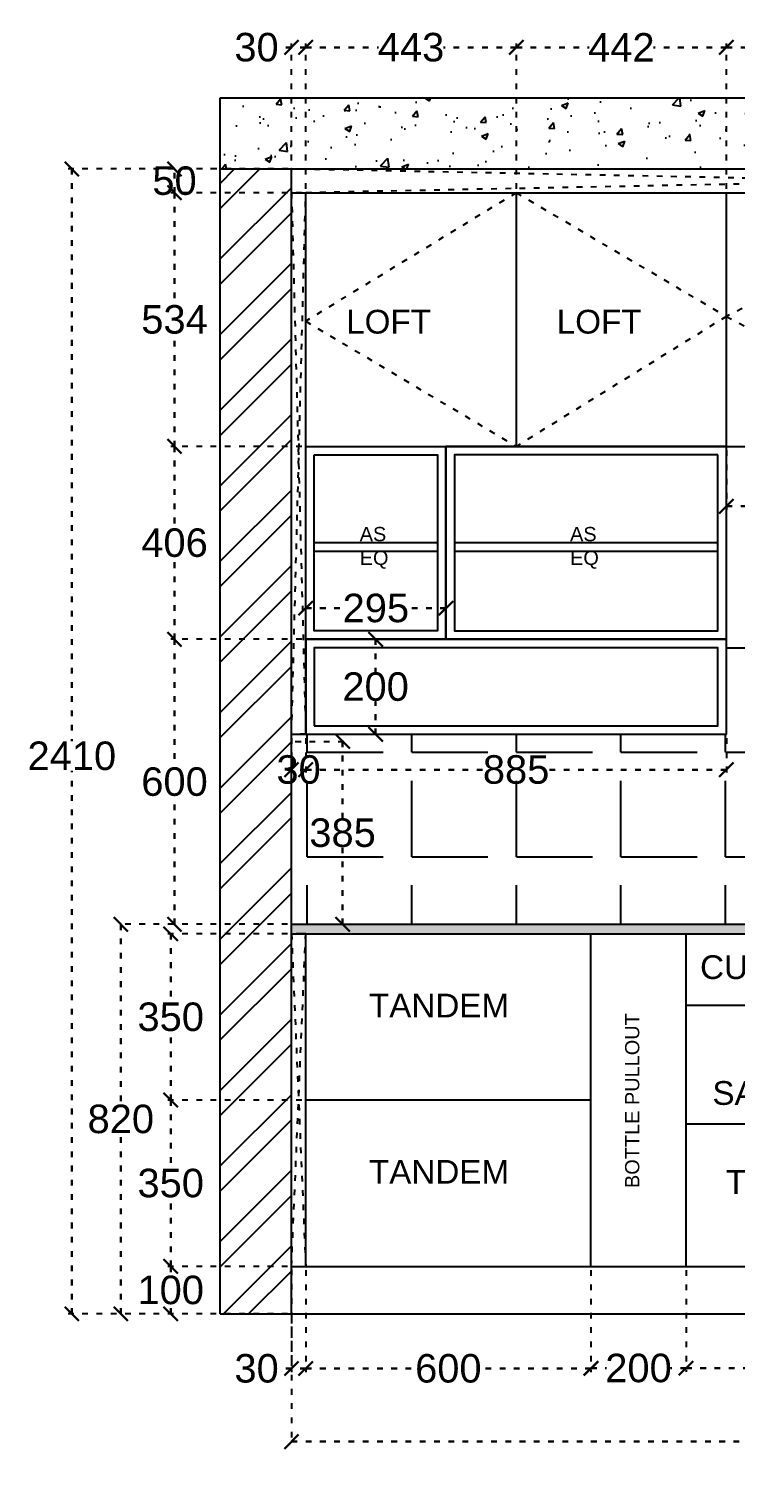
# Model space of a CAD drawing. Header units: millimetres. Extents: x 220712 to 1505573, y -354410 to 241923.
# Drawn here: x 274303 to 275789, y 119950 to 122963 of the extents above; entities that cross this region are included whole.
import ezdxf

# ---------------------------------------------------------------- set-up
doc = ezdxf.new("R2010")
doc.units = ezdxf.units.MM
doc.header["$MEASUREMENT"] = 0
doc.linetypes.add('ACAD_ISO03W100', pattern=[30, 12, -18])
doc.layers.add('Walls', color=253, linetype='Continuous')
doc.layers.add('Words', color=7, linetype='Continuous')
doc.styles.get("Standard").update_dxf_attribs({"font": 'arial.ttf'})
doc.dimstyles.get("Standard").update_dxf_attribs({"dimtxt": 60, "dimasz": 30, "dimexe": 7.75, "dimexo": 8.13, "dimgap": 0.63, "dimtad": 0, "dimtih": 1, "dimtoh": 1, "dimdec": 0, "dimzin": 0, "dimtxsty": 'Standard', "dimblk": 'OBLIQUE', "dimcen": 2.25, "dimclrd": 1, "dimclre": 1, "dimclrt": 1, "dimadec": 0, "dimazin": 0, "dimtfac": 1, "dimtdec": 0, "dimtofl": 0, "dimtmove": 0, "dimatfit": 3, "dimfxl": 1, "dimtolj": 1, "dimtzin": 0, "dimlwd": 30, "dimarcsym": 0})

# ---------------------------------------------------------------- blocks, each defined once
blk = doc.blocks.new('_Oblique')
at = {"color": 0, "linetype": 'ByBlock', "lineweight": -2}
blk.add_line((-0.5, -0.5), (0.5, 0.5), dxfattribs=at)
blk = doc.blocks.new('*D543')
at = {"layer": 'Defpoints', "color": 0, "linetype": 'ACAD_ISO03W100', "transparency": 16777216}
for p in [(274393.5, 122668), (274705.5, 122668), (274705.5, 120258)]:
    blk.add_point(p, dxfattribs=at)
at = {"layer": 'Walls', "color": 1, "linetype": 'ACAD_ISO03W100', "lineweight": -2, "transparency": 16777216}
for p, q in [((274697.4, 122668), (274385.8, 122668)), ((274697.4, 120258), (274385.8, 120258))]:
    blk.add_line(p, q, dxfattribs=at)
at = {"layer": 'Walls', "color": 1, "linetype": 'ACAD_ISO03W100', "lineweight": 30, "transparency": 16777216}
for p, q in [((274393.5, 122668), (274393.5, 121463.6)), ((274393.5, 120258), (274393.5, 121401.1))]:
    blk.add_line(p, q, dxfattribs=at)
at = {"layer": 'Walls', "color": 1, "linetype": 'ACAD_ISO03W100', "lineweight": 30, "transparency": 16777216, "xscale": 30, "yscale": 30, "zscale": 30}
for p, rotation in [((274393.5, 122668), 90), ((274393.5, 120258), 270)]:
    blk.add_blockref('_Oblique', p, dxfattribs=dict(at, rotation=rotation))
at = {"layer": 'Walls', "color": 1, "linetype": 'ACAD_ISO03W100', "transparency": 16777216, "insert": (274393.5, 121432.4), "char_height": 60, "attachment_point": 5}
blk.add_mtext('\\A1;2410', dxfattribs=at)
blk = doc.blocks.new('*D557')
at = {"layer": 'Defpoints', "color": 0, "linetype": 'ACAD_ISO03W100', "transparency": 16777216}
for p in [(274855.6, 120359.3), (274885.5, 120358), (274855.6, 120143)]:
    blk.add_point(p, dxfattribs=at)
at = {"layer": 'Walls', "color": 1, "linetype": 'ACAD_ISO03W100', "lineweight": -2, "transparency": 16777216}
for p, q in [((274855.6, 120351.2), (274855.6, 120135.2)), ((274885.5, 120349.9), (274885.5, 120135.2))]:
    blk.add_line(p, q, dxfattribs=at)
at = {"layer": 'Walls', "color": 1, "linetype": 'ACAD_ISO03W100', "lineweight": 30, "transparency": 16777216}
for p, q in [((274855.6, 120143), (274825.6, 120143)), ((274885.5, 120143), (274855.6, 120143))]:
    blk.add_line(p, q, dxfattribs=at)
at = {"layer": 'Walls', "color": 1, "linetype": 'ACAD_ISO03W100', "lineweight": 30, "transparency": 16777216, "xscale": 30, "yscale": 30, "zscale": 30, "rotation": 180}
blk.add_blockref('_Oblique', (274855.6, 120143), dxfattribs=at)
at = {"layer": 'Walls', "color": 1, "linetype": 'ACAD_ISO03W100', "lineweight": 30, "transparency": 16777216, "xscale": 30, "yscale": 30, "zscale": 30}
blk.add_blockref('_Oblique', (274885.5, 120143), dxfattribs=at)
at = {"layer": 'Walls', "color": 1, "linetype": 'ACAD_ISO03W100', "transparency": 16777216, "insert": (274782.1, 120143), "char_height": 60, "attachment_point": 5}
blk.add_mtext('\\A1;30', dxfattribs=at)
blk = doc.blocks.new('*D558')
at = {"layer": 'Defpoints', "color": 0, "linetype": 'ACAD_ISO03W100', "transparency": 16777216}
for p in [(274885.5, 120358), (275485.5, 120358), (275485.5, 120143)]:
    blk.add_point(p, dxfattribs=at)
at = {"layer": 'Walls', "color": 1, "linetype": 'ACAD_ISO03W100', "lineweight": -2, "transparency": 16777216}
for p, q in [((274885.5, 120349.9), (274885.5, 120135.2)), ((275485.5, 120349.9), (275485.5, 120135.2))]:
    blk.add_line(p, q, dxfattribs=at)
at = {"layer": 'Walls', "color": 1, "linetype": 'ACAD_ISO03W100', "lineweight": 30, "transparency": 16777216}
for p, q in [((274885.5, 120143), (275118.5, 120143)), ((275485.5, 120143), (275252.5, 120143))]:
    blk.add_line(p, q, dxfattribs=at)
at = {"layer": 'Walls', "color": 1, "linetype": 'ACAD_ISO03W100', "lineweight": 30, "transparency": 16777216, "xscale": 30, "yscale": 30, "zscale": 30, "rotation": 180}
blk.add_blockref('_Oblique', (274885.5, 120143), dxfattribs=at)
at = {"layer": 'Walls', "color": 1, "linetype": 'ACAD_ISO03W100', "lineweight": 30, "transparency": 16777216, "xscale": 30, "yscale": 30, "zscale": 30}
blk.add_blockref('_Oblique', (275485.5, 120143), dxfattribs=at)
at = {"layer": 'Walls', "color": 1, "linetype": 'ACAD_ISO03W100', "transparency": 16777216, "insert": (275185.5, 120143), "char_height": 60, "attachment_point": 5}
blk.add_mtext('\\A1;600', dxfattribs=at)
blk = doc.blocks.new('*D559')
at = {"layer": 'Defpoints', "color": 0, "linetype": 'ACAD_ISO03W100', "transparency": 16777216}
for p in [(275485.5, 120358), (275685.5, 120358), (275685.5, 120143.7)]:
    blk.add_point(p, dxfattribs=at)
at = {"layer": 'Walls', "color": 1, "linetype": 'ACAD_ISO03W100', "lineweight": -2, "transparency": 16777216}
for p, q in [((275485.5, 120349.9), (275485.5, 120136)), ((275685.5, 120349.9), (275685.5, 120136))]:
    blk.add_line(p, q, dxfattribs=at)
at = {"layer": 'Walls', "color": 1, "linetype": 'ACAD_ISO03W100', "lineweight": 30, "transparency": 16777216}
for p, q in [((275485.5, 120143.7), (275518.2, 120143.7)), ((275685.5, 120143.7), (275652.8, 120143.7))]:
    blk.add_line(p, q, dxfattribs=at)
at = {"layer": 'Walls', "color": 1, "linetype": 'ACAD_ISO03W100', "lineweight": 30, "transparency": 16777216, "xscale": 30, "yscale": 30, "zscale": 30, "rotation": 180}
blk.add_blockref('_Oblique', (275485.5, 120143.7), dxfattribs=at)
at = {"layer": 'Walls', "color": 1, "linetype": 'ACAD_ISO03W100', "lineweight": 30, "transparency": 16777216, "xscale": 30, "yscale": 30, "zscale": 30}
blk.add_blockref('_Oblique', (275685.5, 120143.7), dxfattribs=at)
at = {"layer": 'Walls', "color": 1, "linetype": 'ACAD_ISO03W100', "transparency": 16777216, "insert": (275585.5, 120143.7), "char_height": 60, "attachment_point": 5}
blk.add_mtext('\\A1;200', dxfattribs=at)
blk = doc.blocks.new('*D552')
at = {"layer": 'Defpoints', "color": 0, "linetype": 'ACAD_ISO03W100', "transparency": 16777216}
for p in [(275685.5, 120358), (276285.5, 120358), (275685.5, 120143.7)]:
    blk.add_point(p, dxfattribs=at)
at = {"layer": 'Walls', "color": 1, "linetype": 'ACAD_ISO03W100', "lineweight": -2, "transparency": 16777216}
for p, q in [((275685.5, 120349.9), (275685.5, 120136)), ((276285.5, 120349.9), (276285.5, 120136))]:
    blk.add_line(p, q, dxfattribs=at)
at = {"layer": 'Walls', "color": 1, "linetype": 'ACAD_ISO03W100', "lineweight": 30, "transparency": 16777216}
for p, q in [((275685.5, 120143.7), (275918.5, 120143.7)), ((276285.5, 120143.7), (276052.5, 120143.7))]:
    blk.add_line(p, q, dxfattribs=at)
at = {"layer": 'Walls', "color": 1, "linetype": 'ACAD_ISO03W100', "lineweight": 30, "transparency": 16777216, "xscale": 30, "yscale": 30, "zscale": 30, "rotation": 180}
blk.add_blockref('_Oblique', (275685.5, 120143.7), dxfattribs=at)
at = {"layer": 'Walls', "color": 1, "linetype": 'ACAD_ISO03W100', "lineweight": 30, "transparency": 16777216, "xscale": 30, "yscale": 30, "zscale": 30}
blk.add_blockref('_Oblique', (276285.5, 120143.7), dxfattribs=at)
at = {"layer": 'Walls', "color": 1, "linetype": 'ACAD_ISO03W100', "transparency": 16777216, "insert": (275985.5, 120143.7), "char_height": 60, "attachment_point": 5}
blk.add_mtext('\\A1;600', dxfattribs=at)
blk = doc.blocks.new('*D554')
at = {"layer": 'Defpoints', "color": 0, "linetype": 'ACAD_ISO03W100', "transparency": 16777216}
for p in [(274601.5, 120358), (274855.5, 120358), (274855.5, 120258)]:
    blk.add_point(p, dxfattribs=at)
at = {"layer": 'Walls', "color": 1, "linetype": 'ACAD_ISO03W100', "lineweight": -2, "transparency": 16777216}
for p, q in [((274847.4, 120358), (274593.8, 120358)), ((274847.4, 120258), (274593.8, 120258))]:
    blk.add_line(p, q, dxfattribs=at)
at = {"layer": 'Walls', "color": 1, "linetype": 'ACAD_ISO03W100', "lineweight": 30, "transparency": 16777216}
for p, q in [((274601.5, 120358), (274601.5, 120339.3)), ((274601.5, 120258), (274601.5, 120276.7))]:
    blk.add_line(p, q, dxfattribs=at)
at = {"layer": 'Walls', "color": 1, "linetype": 'ACAD_ISO03W100', "lineweight": 30, "transparency": 16777216, "xscale": 30, "yscale": 30, "zscale": 30}
for p, rotation in [((274601.5, 120358), 90), ((274601.5, 120258), 270)]:
    blk.add_blockref('_Oblique', p, dxfattribs=dict(at, rotation=rotation))
at = {"layer": 'Walls', "color": 1, "linetype": 'ACAD_ISO03W100', "transparency": 16777216, "insert": (274601.5, 120308), "char_height": 60, "attachment_point": 5}
blk.add_mtext('\\A1;100', dxfattribs=at)
blk = doc.blocks.new('*D538')
at = {"layer": 'Defpoints', "color": 0, "linetype": 'ACAD_ISO03W100', "transparency": 16777216}
for p in [(274601.5, 120708), (274885.5, 120708), (274855.5, 120358)]:
    blk.add_point(p, dxfattribs=at)
at = {"layer": 'Walls', "color": 1, "linetype": 'ACAD_ISO03W100', "lineweight": -2, "transparency": 16777216}
for p, q in [((274877.4, 120708), (274593.8, 120708)), ((274847.4, 120358), (274593.8, 120358))]:
    blk.add_line(p, q, dxfattribs=at)
at = {"layer": 'Walls', "color": 1, "linetype": 'ACAD_ISO03W100', "lineweight": 30, "transparency": 16777216}
for p, q in [((274601.5, 120708), (274601.5, 120564.3)), ((274601.5, 120358), (274601.5, 120501.7))]:
    blk.add_line(p, q, dxfattribs=at)
at = {"layer": 'Walls', "color": 1, "linetype": 'ACAD_ISO03W100', "lineweight": 30, "transparency": 16777216, "xscale": 30, "yscale": 30, "zscale": 30}
for p, rotation in [((274601.5, 120708), 90), ((274601.5, 120358), 270)]:
    blk.add_blockref('_Oblique', p, dxfattribs=dict(at, rotation=rotation))
at = {"layer": 'Walls', "color": 1, "linetype": 'ACAD_ISO03W100', "transparency": 16777216, "insert": (274601.5, 120533), "char_height": 60, "attachment_point": 5}
blk.add_mtext('\\A1;350', dxfattribs=at)
blk = doc.blocks.new('*D539')
at = {"layer": 'Defpoints', "color": 0, "linetype": 'ACAD_ISO03W100', "transparency": 16777216}
for p in [(274601.5, 121058), (274885.5, 121058), (274885.5, 120708)]:
    blk.add_point(p, dxfattribs=at)
at = {"layer": 'Walls', "color": 1, "linetype": 'ACAD_ISO03W100', "lineweight": -2, "transparency": 16777216}
for p, q in [((274877.4, 121058), (274593.8, 121058)), ((274877.4, 120708), (274593.8, 120708))]:
    blk.add_line(p, q, dxfattribs=at)
at = {"layer": 'Walls', "color": 1, "linetype": 'ACAD_ISO03W100', "lineweight": 30, "transparency": 16777216}
for p, q in [((274601.5, 121058), (274601.5, 120914.3)), ((274601.5, 120708), (274601.5, 120851.7))]:
    blk.add_line(p, q, dxfattribs=at)
at = {"layer": 'Walls', "color": 1, "linetype": 'ACAD_ISO03W100', "lineweight": 30, "transparency": 16777216, "xscale": 30, "yscale": 30, "zscale": 30}
for p, rotation in [((274601.5, 121058), 90), ((274601.5, 120708), 270)]:
    blk.add_blockref('_Oblique', p, dxfattribs=dict(at, rotation=rotation))
at = {"layer": 'Walls', "color": 1, "linetype": 'ACAD_ISO03W100', "transparency": 16777216, "insert": (274601.5, 120883), "char_height": 60, "attachment_point": 5}
blk.add_mtext('\\A1;350', dxfattribs=at)
blk = doc.blocks.new('*D540')
at = {"layer": 'Defpoints', "color": 0, "linetype": 'ACAD_ISO03W100', "transparency": 16777216}
for p in [(274496.5, 121078), (274855.5, 121078), (274705.5, 120258)]:
    blk.add_point(p, dxfattribs=at)
at = {"layer": 'Walls', "color": 1, "linetype": 'ACAD_ISO03W100', "lineweight": -2, "transparency": 16777216}
for p, q in [((274847.4, 121078), (274488.8, 121078)), ((274697.4, 120258), (274488.8, 120258))]:
    blk.add_line(p, q, dxfattribs=at)
at = {"layer": 'Walls', "color": 1, "linetype": 'ACAD_ISO03W100', "lineweight": 30, "transparency": 16777216}
for p, q in [((274496.5, 121078), (274496.5, 120699.3)), ((274496.5, 120258), (274496.5, 120636.7))]:
    blk.add_line(p, q, dxfattribs=at)
at = {"layer": 'Walls', "color": 1, "linetype": 'ACAD_ISO03W100', "lineweight": 30, "transparency": 16777216, "xscale": 30, "yscale": 30, "zscale": 30}
for p, rotation in [((274496.5, 121078), 90), ((274496.5, 120258), 270)]:
    blk.add_blockref('_Oblique', p, dxfattribs=dict(at, rotation=rotation))
at = {"layer": 'Walls', "color": 1, "linetype": 'ACAD_ISO03W100', "transparency": 16777216, "insert": (274496.5, 120668), "char_height": 60, "attachment_point": 5}
blk.add_mtext('\\A1;820', dxfattribs=at)
blk = doc.blocks.new('*D541')
at = {"layer": 'Defpoints', "color": 0, "linetype": 'ACAD_ISO03W100', "transparency": 16777216}
for p in [(274855.5, 121463), (274963, 121463), (274855.5, 121078)]:
    blk.add_point(p, dxfattribs=at)
at = {"layer": 'Walls', "color": 1, "linetype": 'ACAD_ISO03W100', "lineweight": -2, "transparency": 16777216}
for p, q in [((274863.6, 121463), (274970.8, 121463)), ((274863.6, 121078), (274970.8, 121078))]:
    blk.add_line(p, q, dxfattribs=at)
at = {"layer": 'Walls', "color": 1, "linetype": 'ACAD_ISO03W100', "lineweight": 30, "transparency": 16777216}
for p, q in [((274963, 121463), (274963, 121301.8)), ((274963, 121078), (274963, 121239.2))]:
    blk.add_line(p, q, dxfattribs=at)
at = {"layer": 'Walls', "color": 1, "linetype": 'ACAD_ISO03W100', "lineweight": 30, "transparency": 16777216, "xscale": 30, "yscale": 30, "zscale": 30}
for p, rotation in [((274963, 121463), 90), ((274963, 121078), 270)]:
    blk.add_blockref('_Oblique', p, dxfattribs=dict(at, rotation=rotation))
at = {"layer": 'Walls', "color": 1, "linetype": 'ACAD_ISO03W100', "transparency": 16777216, "insert": (274963, 121270.5), "char_height": 60, "attachment_point": 5}
blk.add_mtext('\\A1;385', dxfattribs=at)
blk = doc.blocks.new('*D542')
at = {"layer": 'Defpoints', "color": 0, "linetype": 'ACAD_ISO03W100', "transparency": 16777216}
for p in [(274609.5, 121678), (274885.5, 121678), (274855.5, 121078)]:
    blk.add_point(p, dxfattribs=at)
at = {"layer": 'Walls', "color": 1, "linetype": 'ACAD_ISO03W100', "lineweight": -2, "transparency": 16777216}
for p, q in [((274877.4, 121678), (274601.8, 121678)), ((274847.4, 121078), (274601.8, 121078))]:
    blk.add_line(p, q, dxfattribs=at)
at = {"layer": 'Walls', "color": 1, "linetype": 'ACAD_ISO03W100', "lineweight": 30, "transparency": 16777216}
for p, q in [((274609.5, 121678), (274609.5, 121409.3)), ((274609.5, 121078), (274609.5, 121346.7))]:
    blk.add_line(p, q, dxfattribs=at)
at = {"layer": 'Walls', "color": 1, "linetype": 'ACAD_ISO03W100', "lineweight": 30, "transparency": 16777216, "xscale": 30, "yscale": 30, "zscale": 30}
for p, rotation in [((274609.5, 121678), 90), ((274609.5, 121078), 270)]:
    blk.add_blockref('_Oblique', p, dxfattribs=dict(at, rotation=rotation))
at = {"layer": 'Walls', "color": 1, "linetype": 'ACAD_ISO03W100', "transparency": 16777216, "insert": (274609.5, 121378), "char_height": 60, "attachment_point": 5}
blk.add_mtext('\\A1;600', dxfattribs=at)
blk = doc.blocks.new('*D534')
at = {"layer": 'Defpoints', "color": 0, "linetype": 'ACAD_ISO03W100', "transparency": 16777216}
for p in [(274609.5, 122084), (274885.5, 122084), (274885.5, 121678)]:
    blk.add_point(p, dxfattribs=at)
at = {"layer": 'Walls', "color": 1, "linetype": 'ACAD_ISO03W100', "lineweight": -2, "transparency": 16777216}
for p, q in [((274877.4, 122084), (274601.8, 122084)), ((274877.4, 121678), (274601.8, 121678))]:
    blk.add_line(p, q, dxfattribs=at)
at = {"layer": 'Walls', "color": 1, "linetype": 'ACAD_ISO03W100', "lineweight": 30, "transparency": 16777216}
for p, q in [((274609.5, 122084), (274609.5, 121912.3)), ((274609.5, 121678), (274609.5, 121849.7))]:
    blk.add_line(p, q, dxfattribs=at)
at = {"layer": 'Walls', "color": 1, "linetype": 'ACAD_ISO03W100', "lineweight": 30, "transparency": 16777216, "xscale": 30, "yscale": 30, "zscale": 30}
for p, rotation in [((274609.5, 122084), 90), ((274609.5, 121678), 270)]:
    blk.add_blockref('_Oblique', p, dxfattribs=dict(at, rotation=rotation))
at = {"layer": 'Walls', "color": 1, "linetype": 'ACAD_ISO03W100', "transparency": 16777216, "insert": (274609.5, 121881), "char_height": 60, "attachment_point": 5}
blk.add_mtext('\\A1;406', dxfattribs=at)
blk = doc.blocks.new('*D535')
at = {"layer": 'Defpoints', "color": 0, "linetype": 'ACAD_ISO03W100', "transparency": 16777216}
for p in [(274609.5, 122618), (274885.5, 122618), (274885.5, 122084)]:
    blk.add_point(p, dxfattribs=at)
at = {"layer": 'Walls', "color": 1, "linetype": 'ACAD_ISO03W100', "lineweight": -2, "transparency": 16777216}
for p, q in [((274877.4, 122618), (274601.8, 122618)), ((274877.4, 122084), (274601.8, 122084))]:
    blk.add_line(p, q, dxfattribs=at)
at = {"layer": 'Walls', "color": 1, "linetype": 'ACAD_ISO03W100', "lineweight": 30, "transparency": 16777216}
for p, q in [((274609.5, 122618), (274609.5, 122382.3)), ((274609.5, 122084), (274609.5, 122319.7))]:
    blk.add_line(p, q, dxfattribs=at)
at = {"layer": 'Walls', "color": 1, "linetype": 'ACAD_ISO03W100', "lineweight": 30, "transparency": 16777216, "xscale": 30, "yscale": 30, "zscale": 30}
for p, rotation in [((274609.5, 122618), 90), ((274609.5, 122084), 270)]:
    blk.add_blockref('_Oblique', p, dxfattribs=dict(at, rotation=rotation))
at = {"layer": 'Walls', "color": 1, "linetype": 'ACAD_ISO03W100', "transparency": 16777216, "insert": (274609.5, 122351), "char_height": 60, "attachment_point": 5}
blk.add_mtext('\\A1;534', dxfattribs=at)
blk = doc.blocks.new('*D536')
at = {"layer": 'Defpoints', "color": 0, "linetype": 'ACAD_ISO03W100', "transparency": 16777216}
for p in [(274609.5, 122668), (274856.5, 122668), (274855.5, 122618)]:
    blk.add_point(p, dxfattribs=at)
at = {"layer": 'Walls', "color": 1, "linetype": 'ACAD_ISO03W100', "lineweight": -2, "transparency": 16777216}
for p, q in [((274848.4, 122668), (274601.8, 122668)), ((274847.4, 122618), (274601.8, 122618))]:
    blk.add_line(p, q, dxfattribs=at)
at = {"layer": 'Walls', "color": 1, "linetype": 'ACAD_ISO03W100', "lineweight": 30, "transparency": 16777216}
blk.add_line((274609.5, 122618), (274609.5, 122668), dxfattribs=at)
at = {"layer": 'Walls', "color": 1, "linetype": 'ACAD_ISO03W100', "lineweight": 30, "transparency": 16777216, "xscale": 30, "yscale": 30, "zscale": 30}
for p, rotation in [((274609.5, 122668), 90), ((274609.5, 122618), 270)]:
    blk.add_blockref('_Oblique', p, dxfattribs=dict(at, rotation=rotation))
at = {"layer": 'Walls', "color": 1, "linetype": 'ACAD_ISO03W100', "transparency": 16777216, "insert": (274609.5, 122643), "char_height": 60, "attachment_point": 5}
blk.add_mtext('\\A1;50', dxfattribs=at)
blk = doc.blocks.new('*D537')
at = {"layer": 'Defpoints', "color": 0, "linetype": 'ACAD_ISO03W100', "transparency": 16777216}
for p in [(275180.5, 121743.5), (274885.5, 121678), (275180.5, 121678)]:
    blk.add_point(p, dxfattribs=at)
at = {"layer": 'Walls', "color": 1, "linetype": 'ACAD_ISO03W100', "lineweight": -2, "transparency": 16777216}
for p, q in [((274885.5, 121686.1), (274885.5, 121751.2)), ((275180.5, 121686.1), (275180.5, 121751.2))]:
    blk.add_line(p, q, dxfattribs=at)
at = {"layer": 'Walls', "color": 1, "linetype": 'ACAD_ISO03W100', "lineweight": 30, "transparency": 16777216}
for p, q in [((274885.5, 121743.5), (274965.4, 121743.5)), ((275180.5, 121743.5), (275100.6, 121743.5))]:
    blk.add_line(p, q, dxfattribs=at)
at = {"layer": 'Walls', "color": 1, "linetype": 'ACAD_ISO03W100', "lineweight": 30, "transparency": 16777216, "xscale": 30, "yscale": 30, "zscale": 30, "rotation": 180}
blk.add_blockref('_Oblique', (274885.5, 121743.5), dxfattribs=at)
at = {"layer": 'Walls', "color": 1, "linetype": 'ACAD_ISO03W100', "lineweight": 30, "transparency": 16777216, "xscale": 30, "yscale": 30, "zscale": 30}
blk.add_blockref('_Oblique', (275180.5, 121743.5), dxfattribs=at)
at = {"layer": 'Walls', "color": 1, "linetype": 'ACAD_ISO03W100', "transparency": 16777216, "insert": (275033, 121743.5), "char_height": 60, "attachment_point": 5}
blk.add_mtext('\\A1;295', dxfattribs=at)
blk = doc.blocks.new('*D555')
at = {"layer": 'Defpoints', "color": 0, "linetype": 'ACAD_ISO03W100', "transparency": 16777216}
for p in [(274855.5, 121478), (274885.5, 121478), (274855.5, 121403.5)]:
    blk.add_point(p, dxfattribs=at)
at = {"layer": 'Walls', "color": 1, "linetype": 'ACAD_ISO03W100', "lineweight": -2, "transparency": 16777216}
for p, q in [((274855.5, 121469.87), (274855.5, 121395.75)), ((274885.5, 121469.87), (274885.5, 121395.75))]:
    blk.add_line(p, q, dxfattribs=at)
at = {"layer": 'Walls', "color": 1, "linetype": 'ACAD_ISO03W100', "lineweight": 30, "transparency": 16777216}
blk.add_line((274885.5, 121403.5), (274855.5, 121403.5), dxfattribs=at)
at = {"layer": 'Walls', "color": 1, "linetype": 'ACAD_ISO03W100', "lineweight": 30, "transparency": 16777216, "xscale": 30, "yscale": 30, "zscale": 30, "rotation": 180}
blk.add_blockref('_Oblique', (274855.5, 121403.5), dxfattribs=at)
at = {"layer": 'Walls', "color": 1, "linetype": 'ACAD_ISO03W100', "lineweight": 30, "transparency": 16777216, "xscale": 30, "yscale": 30, "zscale": 30}
blk.add_blockref('_Oblique', (274885.5, 121403.5), dxfattribs=at)
at = {"layer": 'Walls', "color": 1, "linetype": 'ACAD_ISO03W100', "transparency": 16777216, "insert": (274870.5, 121403.5), "char_height": 60, "attachment_point": 5}
blk.add_mtext('\\A1;30', dxfattribs=at)
blk = doc.blocks.new('*D556')
at = {"layer": 'Defpoints', "color": 0, "linetype": 'ACAD_ISO03W100', "transparency": 16777216}
for p in [(274885.5, 121478), (275770.5, 121478), (275770.5, 121403.5)]:
    blk.add_point(p, dxfattribs=at)
at = {"layer": 'Walls', "color": 1, "linetype": 'ACAD_ISO03W100', "lineweight": -2, "transparency": 16777216}
for p, q in [((274885.5, 121469.9), (274885.5, 121395.8)), ((275770.5, 121469.9), (275770.5, 121395.8))]:
    blk.add_line(p, q, dxfattribs=at)
at = {"layer": 'Walls', "color": 1, "linetype": 'ACAD_ISO03W100', "lineweight": 30, "transparency": 16777216}
for p, q in [((274885.5, 121403.5), (275260.8, 121403.5)), ((275770.5, 121403.5), (275395.2, 121403.5))]:
    blk.add_line(p, q, dxfattribs=at)
at = {"layer": 'Walls', "color": 1, "linetype": 'ACAD_ISO03W100', "lineweight": 30, "transparency": 16777216, "xscale": 30, "yscale": 30, "zscale": 30, "rotation": 180}
blk.add_blockref('_Oblique', (274885.5, 121403.5), dxfattribs=at)
at = {"layer": 'Walls', "color": 1, "linetype": 'ACAD_ISO03W100', "lineweight": 30, "transparency": 16777216, "xscale": 30, "yscale": 30, "zscale": 30}
blk.add_blockref('_Oblique', (275770.5, 121403.5), dxfattribs=at)
at = {"layer": 'Walls', "color": 1, "linetype": 'ACAD_ISO03W100', "transparency": 16777216, "insert": (275328, 121403.5), "char_height": 60, "attachment_point": 5}
blk.add_mtext('\\A1;885', dxfattribs=at)
blk = doc.blocks.new('*D531')
at = {"layer": 'Defpoints', "color": 0, "linetype": 'ACAD_ISO03W100', "transparency": 16777216}
for p in [(274885.5, 121678), (275032.5, 121678), (274885.5, 121478)]:
    blk.add_point(p, dxfattribs=at)
at = {"layer": 'Walls', "color": 1, "linetype": 'ACAD_ISO03W100', "lineweight": -2, "transparency": 16777216}
for p, q in [((274893.6, 121678), (275040.3, 121678)), ((274893.6, 121478), (275040.3, 121478))]:
    blk.add_line(p, q, dxfattribs=at)
at = {"layer": 'Walls', "color": 1, "linetype": 'ACAD_ISO03W100', "lineweight": 30, "transparency": 16777216}
for p, q in [((275032.5, 121678), (275032.5, 121609.3)), ((275032.5, 121478), (275032.5, 121546.7))]:
    blk.add_line(p, q, dxfattribs=at)
at = {"layer": 'Walls', "color": 1, "linetype": 'ACAD_ISO03W100', "lineweight": 30, "transparency": 16777216, "xscale": 30, "yscale": 30, "zscale": 30}
for p, rotation in [((275032.5, 121678), 90), ((275032.5, 121478), 270)]:
    blk.add_blockref('_Oblique', p, dxfattribs=dict(at, rotation=rotation))
at = {"layer": 'Walls', "color": 1, "linetype": 'ACAD_ISO03W100', "transparency": 16777216, "insert": (275032.5, 121578), "char_height": 60, "attachment_point": 5}
blk.add_mtext('\\A1;200', dxfattribs=at)
blk = doc.blocks.new('*D544')
at = {"layer": 'Defpoints', "color": 0, "linetype": 'ACAD_ISO03W100', "transparency": 16777216}
for p in [(275770.5, 122084), (277045.5, 122084), (277045.5, 121958)]:
    blk.add_point(p, dxfattribs=at)
at = {"layer": 'Walls', "color": 1, "linetype": 'ACAD_ISO03W100', "lineweight": -2, "transparency": 16777216}
for p, q in [((275770.5, 122075.9), (275770.5, 121950.2)), ((277045.5, 122075.9), (277045.5, 121950.2))]:
    blk.add_line(p, q, dxfattribs=at)
at = {"layer": 'Walls', "color": 1, "linetype": 'ACAD_ISO03W100', "lineweight": 30, "transparency": 16777216}
for p, q in [((275770.5, 121958), (276320.4, 121958)), ((277045.5, 121958), (276495.6, 121958))]:
    blk.add_line(p, q, dxfattribs=at)
at = {"layer": 'Walls', "color": 1, "linetype": 'ACAD_ISO03W100', "lineweight": 30, "transparency": 16777216, "xscale": 30, "yscale": 30, "zscale": 30, "rotation": 180}
blk.add_blockref('_Oblique', (275770.5, 121958), dxfattribs=at)
at = {"layer": 'Walls', "color": 1, "linetype": 'ACAD_ISO03W100', "lineweight": 30, "transparency": 16777216, "xscale": 30, "yscale": 30, "zscale": 30}
blk.add_blockref('_Oblique', (277045.5, 121958), dxfattribs=at)
at = {"layer": 'Walls', "color": 1, "linetype": 'ACAD_ISO03W100', "transparency": 16777216, "insert": (276408, 121958), "char_height": 60, "attachment_point": 5}
blk.add_mtext('\\A1;1275', dxfattribs=at)
blk = doc.blocks.new('*D532')
at = {"layer": 'Defpoints', "color": 0, "linetype": 'ACAD_ISO03W100', "transparency": 16777216}
for p in [(274855.5, 122924), (274855.5, 122618), (274885.5, 122618)]:
    blk.add_point(p, dxfattribs=at)
at = {"layer": 'Walls', "color": 1, "linetype": 'ACAD_ISO03W100', "lineweight": -2, "transparency": 16777216}
for p, q in [((274855.5, 122626.1), (274855.5, 122931.8)), ((274885.5, 122626.1), (274885.5, 122931.8))]:
    blk.add_line(p, q, dxfattribs=at)
at = {"layer": 'Walls', "color": 1, "linetype": 'ACAD_ISO03W100', "lineweight": 30, "transparency": 16777216}
for p, q in [((274855.5, 122924), (274825.5, 122924)), ((274885.5, 122924), (274855.5, 122924))]:
    blk.add_line(p, q, dxfattribs=at)
at = {"layer": 'Walls', "color": 1, "linetype": 'ACAD_ISO03W100', "lineweight": 30, "transparency": 16777216, "xscale": 30, "yscale": 30, "zscale": 30, "rotation": 180}
blk.add_blockref('_Oblique', (274855.5, 122924), dxfattribs=at)
at = {"layer": 'Walls', "color": 1, "linetype": 'ACAD_ISO03W100', "lineweight": 30, "transparency": 16777216, "xscale": 30, "yscale": 30, "zscale": 30}
blk.add_blockref('_Oblique', (274885.5, 122924), dxfattribs=at)
at = {"layer": 'Walls', "color": 1, "linetype": 'ACAD_ISO03W100', "transparency": 16777216, "insert": (274782, 122924), "char_height": 60, "attachment_point": 5}
blk.add_mtext('\\A1;30', dxfattribs=at)
blk = doc.blocks.new('*D546')
at = {"layer": 'Defpoints', "color": 0, "linetype": 'ACAD_ISO03W100', "transparency": 16777216}
for p in [(275328.5, 122924), (274885.5, 122618), (275328.5, 122618)]:
    blk.add_point(p, dxfattribs=at)
at = {"layer": 'Walls', "color": 1, "linetype": 'ACAD_ISO03W100', "lineweight": -2, "transparency": 16777216}
for p, q in [((274885.5, 122626.1), (274885.5, 122931.8)), ((275328.5, 122626.1), (275328.5, 122931.8))]:
    blk.add_line(p, q, dxfattribs=at)
at = {"layer": 'Walls', "color": 1, "linetype": 'ACAD_ISO03W100', "lineweight": 30, "transparency": 16777216}
for p, q in [((274885.5, 122924), (275038.9, 122924)), ((275328.5, 122924), (275175.1, 122924))]:
    blk.add_line(p, q, dxfattribs=at)
at = {"layer": 'Walls', "color": 1, "linetype": 'ACAD_ISO03W100', "lineweight": 30, "transparency": 16777216, "xscale": 30, "yscale": 30, "zscale": 30, "rotation": 180}
blk.add_blockref('_Oblique', (274885.5, 122924), dxfattribs=at)
at = {"layer": 'Walls', "color": 1, "linetype": 'ACAD_ISO03W100', "lineweight": 30, "transparency": 16777216, "xscale": 30, "yscale": 30, "zscale": 30}
blk.add_blockref('_Oblique', (275328.5, 122924), dxfattribs=at)
at = {"layer": 'Walls', "color": 1, "linetype": 'ACAD_ISO03W100', "transparency": 16777216, "insert": (275107, 122924), "char_height": 60, "attachment_point": 5}
blk.add_mtext('\\A1;443', dxfattribs=at)
blk = doc.blocks.new('*D547')
at = {"layer": 'Defpoints', "color": 0, "linetype": 'ACAD_ISO03W100', "transparency": 16777216}
for p in [(275770.5, 122924), (275328.5, 122618), (275770.5, 122618)]:
    blk.add_point(p, dxfattribs=at)
at = {"layer": 'Walls', "color": 1, "linetype": 'ACAD_ISO03W100', "lineweight": -2, "transparency": 16777216}
for p, q in [((275328.5, 122626.1), (275328.5, 122931.8)), ((275770.5, 122626.1), (275770.5, 122931.8))]:
    blk.add_line(p, q, dxfattribs=at)
at = {"layer": 'Walls', "color": 1, "linetype": 'ACAD_ISO03W100', "lineweight": 30, "transparency": 16777216}
for p, q in [((275328.5, 122924), (275481.7, 122924)), ((275770.5, 122924), (275617.3, 122924))]:
    blk.add_line(p, q, dxfattribs=at)
at = {"layer": 'Walls', "color": 1, "linetype": 'ACAD_ISO03W100', "lineweight": 30, "transparency": 16777216, "xscale": 30, "yscale": 30, "zscale": 30, "rotation": 180}
blk.add_blockref('_Oblique', (275328.5, 122924), dxfattribs=at)
at = {"layer": 'Walls', "color": 1, "linetype": 'ACAD_ISO03W100', "lineweight": 30, "transparency": 16777216, "xscale": 30, "yscale": 30, "zscale": 30}
blk.add_blockref('_Oblique', (275770.5, 122924), dxfattribs=at)
at = {"layer": 'Walls', "color": 1, "linetype": 'ACAD_ISO03W100', "transparency": 16777216, "insert": (275549.5, 122924), "char_height": 60, "attachment_point": 5}
blk.add_mtext('\\A1;442', dxfattribs=at)
blk = doc.blocks.new('*D548')
at = {"layer": 'Defpoints', "color": 0, "linetype": 'ACAD_ISO03W100', "transparency": 16777216}
for p in [(276285.5, 122924), (275770.5, 122618), (276285.5, 122618)]:
    blk.add_point(p, dxfattribs=at)
at = {"layer": 'Walls', "color": 1, "linetype": 'ACAD_ISO03W100', "lineweight": -2, "transparency": 16777216}
for p, q in [((275770.5, 122626.1), (275770.5, 122931.8)), ((276285.5, 122626.1), (276285.5, 122931.8))]:
    blk.add_line(p, q, dxfattribs=at)
at = {"layer": 'Walls', "color": 1, "linetype": 'ACAD_ISO03W100', "lineweight": 30, "transparency": 16777216}
for p, q in [((275770.5, 122924), (275960.9, 122924)), ((276285.5, 122924), (276095.1, 122924))]:
    blk.add_line(p, q, dxfattribs=at)
at = {"layer": 'Walls', "color": 1, "linetype": 'ACAD_ISO03W100', "lineweight": 30, "transparency": 16777216, "xscale": 30, "yscale": 30, "zscale": 30, "rotation": 180}
blk.add_blockref('_Oblique', (275770.5, 122924), dxfattribs=at)
at = {"layer": 'Walls', "color": 1, "linetype": 'ACAD_ISO03W100', "lineweight": 30, "transparency": 16777216, "xscale": 30, "yscale": 30, "zscale": 30}
blk.add_blockref('_Oblique', (276285.5, 122924), dxfattribs=at)
at = {"layer": 'Walls', "color": 1, "linetype": 'ACAD_ISO03W100', "transparency": 16777216, "insert": (276028, 122924), "char_height": 60, "attachment_point": 5}
blk.add_mtext('\\A1;515', dxfattribs=at)
blk = doc.blocks.new('*D533')
at = {"layer": 'Defpoints', "color": 0, "linetype": 'ACAD_ISO03W100', "transparency": 16777216}
for p in [(274855.5, 120258), (277345.5, 120258), (277345.5, 119989)]:
    blk.add_point(p, dxfattribs=at)
at = {"layer": 'Walls', "color": 1, "linetype": 'ACAD_ISO03W100', "lineweight": -2, "transparency": 16777216}
for p, q in [((274855.5, 120249.87), (274855.5, 119981.25)), ((277345.5, 120249.87), (277345.5, 119981.25))]:
    blk.add_line(p, q, dxfattribs=at)
at = {"layer": 'Walls', "color": 1, "linetype": 'ACAD_ISO03W100', "lineweight": 30, "transparency": 16777216}
for p, q in [((274855.5, 119989), (276009.87, 119989)), ((277345.5, 119989), (276191.13, 119989))]:
    blk.add_line(p, q, dxfattribs=at)
at = {"layer": 'Walls', "color": 1, "linetype": 'ACAD_ISO03W100', "lineweight": 30, "transparency": 16777216, "xscale": 30, "yscale": 30, "zscale": 30, "rotation": 180}
blk.add_blockref('_Oblique', (274855.5, 119989), dxfattribs=at)
at = {"layer": 'Walls', "color": 1, "linetype": 'ACAD_ISO03W100', "lineweight": 30, "transparency": 16777216, "xscale": 30, "yscale": 30, "zscale": 30}
blk.add_blockref('_Oblique', (277345.5, 119989), dxfattribs=at)
at = {"layer": 'Walls', "color": 1, "linetype": 'ACAD_ISO03W100', "transparency": 16777216, "insert": (276100.5, 119989), "char_height": 60, "attachment_point": 5}
blk.add_mtext('\\A1;2490', dxfattribs=at)

msp = doc.modelspace()

# ---------------------------------------------------------------- hatches: boundary and pattern name
at = {"layer": 'Walls', "linetype": 'ACAD_ISO03W100', "true_color": 0xc7c8ca}
h = msp.add_hatch(dxfattribs=at)
h.set_pattern_fill('AR-CONC', color=9, scale=20)
h.set_pattern_definition([(50, (3628.5, 0), (143.452037, -12.550427), [15, -165]), (355, (3628.5, 0), (-27.75027, 150.43843), [12, -132]), (100.451444, (3640.45, -1.05), (115.70177, 137.888), [12.74804, -140.22842]), (46.1842, (3628.5, 40), (213.44827, -33.10386), [22.5, -247.5]), (96.635635, (3646.29, 37.24), (186.93239, 194.82372), [19.12207, -210.34275]), (351.18416, (3628.5, 40), (186.93239, 194.82372), [18, -198]), (21, (3648.5, 30), (119.38141, -80.52378), [15, -165]), (326, (3648.5, 30), (48.66307, 145.03001), [12, -132]), (71.451445, (3658.45, 23.29), (168.044475, 64.50623), [12.74804, -140.22842]), (37.5, (3628.5, 0), (2.431971, 66.578771), [0, -130.4, 0, -134, 0, -132.5]), (7.5, (3628.5, 0), (52.613907, 78.882342), [0, -76.4, 0, -127.4, 0, -50.5]), (327.5, (3583.9, 0), (106.764487, -4.510974), [0, -50, 0, -156, 0, -207]), (317.5, (3563.9, 0), (116.637234, 20.020996), [0, -65, 0, -103.6, 0, -147])])
h.paths.add_polyline_path([(277495.5, 122668), (277495.5, 122818), (274705.5, 122818), (274705.5, 122668)])
h = msp.add_hatch(dxfattribs=at)
h.set_pattern_fill('ANSI32', color=9, scale=300)
h.set_pattern_definition([(45, (3628.5, 0), (-79.549513, 79.549513), []), (45, (3681.53, 0), (-79.549513, 79.549513), [])])
h.paths.add_polyline_path([(277345.5, 120258), (277495.5, 120258), (277495.5, 122668), (277345.5, 122668)])
h.paths.add_polyline_path([(274705.5, 120258), (274855.5, 120258), (274855.5, 122668), (274705.5, 122668)])
h.paths.add_polyline_path([(274809.1, 121341.3), (274932.4, 121341.3), (274932.4, 121464.9), (274809.1, 121464.9)], flags=9)
h = msp.add_hatch(dxfattribs=at)
h.set_pattern_fill('ANGLE', color=9, scale=800)
h.set_pattern_definition([(0, (3628.5, 0), (0, 220), [160, -60]), (90, (3628.5, 0), (-220, 1e-14), [160, -60])])
h.paths.add_polyline_path([(277345.5, 121678), (277045.5, 121678), (275770.5, 121678), (275770.5, 121478), (274885.5, 121478), (274855.5, 121478), (274855.5, 121078), (277345.5, 121078)])
at = {"layer": 'Walls', "linetype": 'ACAD_ISO03W100', "true_color": 0x000000}
h = msp.add_hatch(color=18, dxfattribs=at)
h.dxf.hatch_style = 1
h.paths.add_polyline_path([(277345.5, 121078), (274855.5, 121078), (274855.5, 121058), (277345.5, 121058)])

# ---------------------------------------------------------------- linework, layer by layer
at = {"layer": 'Walls', "color": 18, "true_color": 0x000000}
for p, q in [((274705.5, 122818), (277495.5, 122818)), ((274705.5, 120258), (274705.5, 122818)), ((274705.5, 122668), (277495.5, 122668)), ((274855.5, 120258), (274855.5, 122668)), ((274855.5, 122618), (277345.5, 122618)), ((274885.5, 121478), (274885.5, 122618)), ((275328.5, 122084), (275328.5, 122618)), ((275770.5, 121478), (275770.5, 122618)), ((274885.5, 122084), (277345.5, 122084)), ((275180.5, 121678), (275180.5, 122084)), ((275162.5, 121881), (274903.5, 121881)), ((275752.5, 121881), (275198.5, 121881)), ((275162.5, 121863), (274903.5, 121863)), ((275752.5, 121863), (275198.5, 121863)), ((274885.5, 121678), (275770.5, 121678)), ((274855.5, 121478), (275770.5, 121478)), ((274855.5, 121078), (277345.5, 121078)), ((274855.5, 121058), (277345.5, 121058)), ((274885.5, 120358), (274885.5, 121058)), ((275485.5, 120358), (275485.5, 121058)), ((275685.5, 120358), (275685.5, 121058)), ((275685.5, 120908), (276285.5, 120908)), ((275485.5, 120708), (274885.5, 120708)), ((275685.5, 120658), (276285.5, 120658)), ((274855.5, 120358), (277345.5, 120358)), ((274705.5, 120258), (277495.5, 120258))]:
    msp.add_line(p, q, dxfattribs=at)
at = {"layer": 'Walls', "color": 240, "linetype": 'ACAD_ISO03W100', "true_color": 0xed1f24}
for points in [[(274855.5, 122618), (277345.5, 122668), (277345.5, 122618), (274855.5, 122668)], [(274855.5, 122618), (274885.5, 121478), (274855.5, 121478), (274885.5, 122618)], [(274855.5, 120358), (274885.5, 121058), (274855.5, 121058), (274885.5, 120358)]]:
    msp.add_lwpolyline(points, dxfattribs=at)
at = {"layer": 'Walls', "color": 9, "linetype": 'ACAD_ISO03W100', "true_color": 0xc7c8ca}
for points in [[(275328.5, 122618), (274885.5, 122347.5), (275328.5, 122084)], [(275328.5, 122618), (275770.5, 122357.5), (275328.5, 122084)], [(276285.5, 122618), (275770.5, 122357.5), (276285.5, 122084)]]:
    msp.add_lwpolyline(points, dxfattribs=at)
at = {"layer": 'Walls', "color": 18, "true_color": 0x000000}
for points in [[(274885.5, 122084), (275180.5, 122084), (275180.5, 121678), (274885.5, 121678)], [(274903.5, 122066), (275162.5, 122066), (275162.5, 121696), (274903.5, 121696)], [(275770.5, 122084), (275180.5, 122084), (275180.5, 121678), (275770.5, 121678)], [(275752.5, 122066), (275198.5, 122066), (275198.5, 121696), (275752.5, 121696)], [(274885.5, 121478), (275770.5, 121478), (275770.5, 121678), (274885.5, 121678)], [(274903.5, 121496), (275752.5, 121496), (275752.5, 121660), (274903.5, 121660)]]:
    msp.add_lwpolyline(points, close=True, dxfattribs=at)

# ---------------------------------------------------------------- texts
at = {"color": 7, "char_height": 50, "attachment_point": 1}
for s, width, insert in [('LOFT', 282.386, (274970.5, 122371.5)), ('LOFT', 282.386, (275413.5, 122371.5)), ('\\pxqc;CUTLERY INLET ', 1084.346, (275444.5, 121012.8)), ('TANDEM', 282.386, (275018.5, 120932)), ('\\pxqc;CUP AND SAUCER INLET ', 590.3, (275700, 120831.3)), ('TANDEM', 282.386, (275018.5, 120582)), ('\\pxqc;THALLI INLET ', 462.73, (275765, 120560.5))]:
    msp.add_mtext_dynamic_manual_height_columns(s, width=width, gutter_width=1213, heights=[0], dxfattribs=dict(at, insert=insert))
at = {"color": 18, "true_color": 0x000000, "insert": (275557.2, 120522.9), "char_height": 30, "attachment_point": 1, "rotation": 90}
msp.add_mtext_dynamic_manual_height_columns('BOTTLE PULLOUT', width=373.586, gutter_width=1, heights=[238.1], dxfattribs=at)
at = {"layer": 'Words', "color": 0, "char_height": 30, "attachment_point": 1}
for insert in [(274999, 121914.5), (275441.5, 121914.5)]:
    msp.add_mtext_dynamic_manual_height_columns('AS\\PEQ', width=1178.022, gutter_width=866.4, heights=[0], dxfattribs=dict(at, insert=insert))

# ---------------------------------------------------------------- dimensions: what is measured, and where the dimension line sits
at = {"layer": 'Walls', "color": 9, "linetype": 'ACAD_ISO03W100', "true_color": 0xc7c8ca}
for base, p1, p2, picture, middle in [((274855.5, 122924), (274885.5, 122618), (274855.5, 122618), '*D532', (274782, 122924)), ((275328.5, 122924), (274885.5, 122618), (275328.5, 122618), '*D546', (275107, 122924)), ((275770.5, 122924), (275328.5, 122618), (275770.5, 122618), '*D547', (275549.5, 122924)), ((276285.5, 122924), (275770.5, 122618), (276285.5, 122618), '*D548', (276028, 122924)), ((277045.5, 121958), (275770.5, 122084), (277045.5, 122084), '*D544', (276408, 121958)), ((275180.5, 121743.5), (274885.5, 121678), (275180.5, 121678), '*D537', (275033, 121743.5)), ((275770.5, 121403.5), (274885.5, 121478), (275770.5, 121478), '*D556', (275328, 121403.5)), ((274855.6, 120143), (274885.5, 120358), (274855.6, 120359.3), '*D557', (274782.1, 120143)), ((275485.5, 120143), (274885.5, 120358), (275485.5, 120358), '*D558', (275185.5, 120143)), ((275685.5, 120143.7), (275485.5, 120358), (275685.5, 120358), '*D559', (275585.5, 120143.7)), ((275685.5, 120143.7), (276285.5, 120358), (275685.5, 120358), '*D552', (275985.5, 120143.7)), ((277345.5, 119989), (274855.5, 120258), (277345.5, 120258), '*D533', (276100.5, 119989))]:
    dim = msp.add_linear_dim(base=base, p1=p1, p2=p2, dimstyle='Standard', dxfattribs=at)
    dim.commit()
    dim.dimension.update_dxf_attribs({"geometry": picture, "text_midpoint": middle})
at = {"layer": 'Walls', "color": 18, "linetype": 'ACAD_ISO03W100', "true_color": 0x000000}
dim = msp.add_linear_dim(base=(274393.5, 122668), p1=(274705.5, 120258), p2=(274705.5, 122668), angle=90, dimstyle='Standard', dxfattribs=at)
dim.commit()
dim.dimension.update_dxf_attribs({"geometry": '*D543', "text_midpoint": (274393.5, 121432.4), "dimtype": 160})
at = {"layer": 'Walls', "color": 9, "linetype": 'ACAD_ISO03W100', "true_color": 0xc7c8ca}
dim = msp.add_linear_dim(base=(274609.5, 122668), p1=(274855.5, 122618), p2=(274856.5, 122668), angle=90, dimstyle='Standard', dxfattribs=at)
dim.commit()
dim.dimension.update_dxf_attribs({"geometry": '*D536', "text_midpoint": (274609.5, 122643), "dimtype": 160})
for base, p1, p2, picture, middle in [((274609.5, 122618), (274885.5, 122084), (274885.5, 122618), '*D535', (274609.5, 122351)), ((274609.5, 122084), (274885.5, 121678), (274885.5, 122084), '*D534', (274609.5, 121881)), ((274609.5, 121678), (274855.5, 121078), (274885.5, 121678), '*D542', (274609.5, 121378)), ((275032.5, 121678), (274885.5, 121478), (274885.5, 121678), '*D531', (275032.5, 121578)), ((274963, 121463), (274855.5, 121078), (274855.5, 121463), '*D541', (274963, 121270.5)), ((274496.5, 121078), (274705.5, 120258), (274855.5, 121078), '*D540', (274496.5, 120668)), ((274601.5, 121058), (274885.5, 120708), (274885.5, 121058), '*D539', (274601.5, 120883)), ((274601.5, 120708), (274855.5, 120358), (274885.5, 120708), '*D538', (274601.5, 120533)), ((274601.5, 120358), (274855.5, 120258), (274855.5, 120358), '*D554', (274601.5, 120308))]:
    dim = msp.add_linear_dim(base=base, p1=p1, p2=p2, angle=90, dimstyle='Standard', dxfattribs=at)
    dim.commit()
    dim.dimension.update_dxf_attribs({"geometry": picture, "text_midpoint": middle})
dim = msp.add_linear_dim(base=(274855.5, 121403.5), p1=(274885.5, 121478), p2=(274855.5, 121478), dimstyle='Standard', dxfattribs=at)
dim.commit()
dim.dimension.update_dxf_attribs({"geometry": '*D555', "text_midpoint": (274870.5, 121403.5), "dimtype": 160})

doc.saveas('drawing.dxf')
